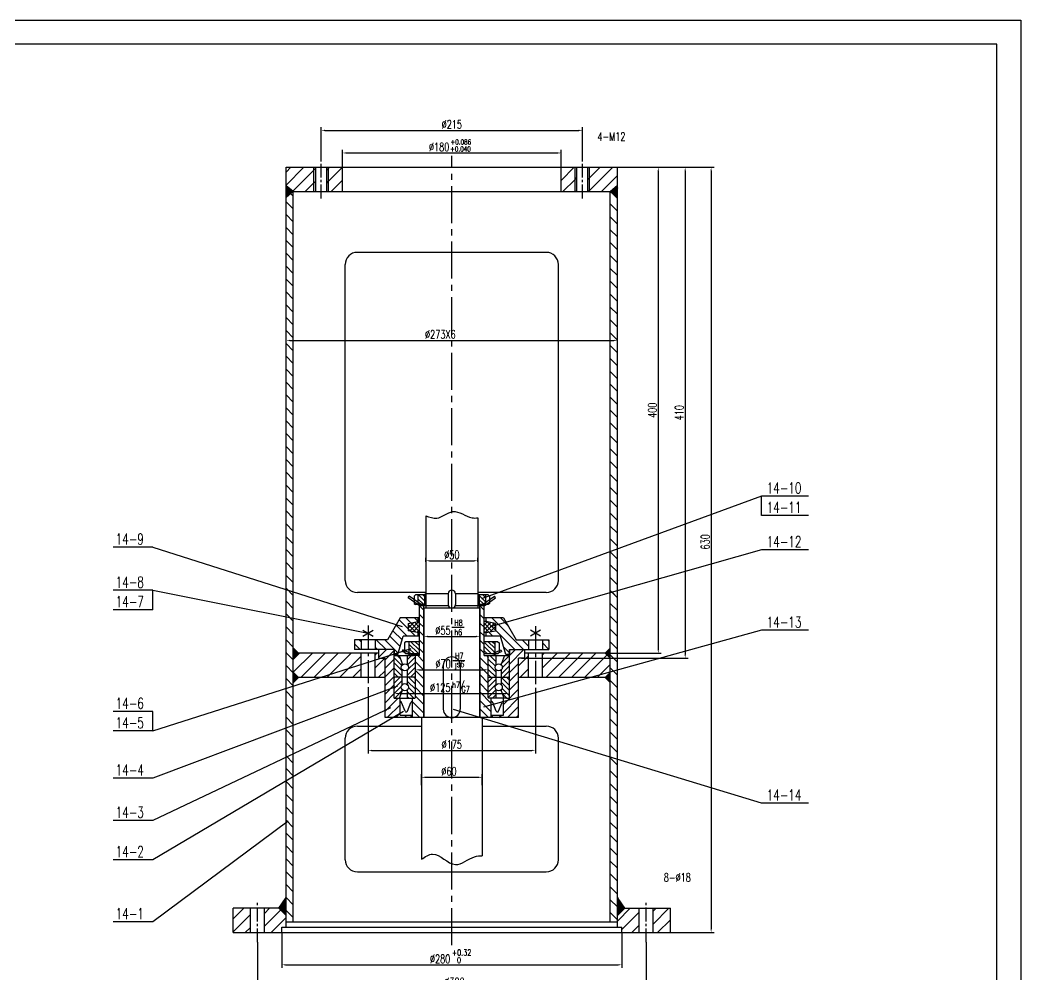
# Model space of a CAD drawing. Extents: x 946 to 3405, y -336 to 946.
# Drawn here: x 2228.6 to 2640.7, y -134.8 to 258.3 of the extents above; entities that cross this region are included whole.
import ezdxf

# ---------------------------------------------------------------- set-up
doc = ezdxf.new("R2010")
doc.units = 0
doc.header["$MEASUREMENT"] = 0
doc.linetypes.add('CENTER2', pattern=[28.575, 19.05, -3.175, 3.175, -3.175])
doc.layers.get('0').update_dxf_attribs({"linetype": 'CONTINUOUS'})
doc.layers.get('DEFPOINTS').update_dxf_attribs({"linetype": 'CONTINUOUS'})
for name, color, linetype in [('中心线', 1, 'CENTER2'), ('标注线', 3, 'CONTINUOUS'), ('粗实线', 7, 'CONTINUOUS'), ('细实线', 4, 'CONTINUOUS')]:
    doc.layers.add(name, color=color, linetype=linetype)
doc.styles.add('STYLE1', font='romans.shx', dxfattribs={"width": 0.7, "height": 3.5, "bigfont": 'hz129.shx'})
doc.dimstyles.get("Standard").update_dxf_attribs({"dimtxt": 2.5, "dimasz": 2.5, "dimexe": 1.25, "dimexo": 0.625, "dimtad": 1, "dimdec": 0, "dimlfac": 4, "dimzin": 4, "dimdsep": 46, "dimtxsty": 'STYLE1', "dimcen": 0, "dimclrd": 256, "dimclre": 256, "dimclrt": 256, "dimadec": 0, "dimazin": 0, "dimtfac": 1, "dimtdec": 0, "dimtmove": 0, "dimatfit": 3, "dimfxl": 1, "dimtolj": 1, "dimtzin": 0, "dimarcsym": 0})
pattern_1 = [(45, (113.0126, 2810.379), (-2.6516504, 2.6516504), [])]
pattern_2 = [(315, (3701.0988, 787.3875), (0.8838835, 0.8838835), [])]
pattern_3 = [(135, (411.9142, 2634.7571), (-1.767767, -1.767767), [])]
pattern_4 = [(45, (411.9142, 2634.7571), (-1.767767, 1.767767), [])]
pattern_5 = [(45, (411.9142, 2634.7571), (-1.0606602, 1.0606602), [])]
pattern_6 = [(135, (411.9142, 2634.7571), (-1.0606602, -1.0606602), [])]
pattern_7 = [(135, (411.914, 2634.757), (-2.6516504, -2.6516504), [])]

# ---------------------------------------------------------------- blocks, each defined once
blk = doc.blocks.new('*D114')
at = {"layer": 'DEFPOINTS', "color": 0}
for p in [(2336.41, -117.36), (2476.41, -117.36), (2476.41, -130.62)]:
    blk.add_point(p, dxfattribs=at)
at = {"layer": '标注线', "lineweight": -2}
for p, q in [((2336.41, -117.36), (2336.41, -131.87)), ((2476.41, -117.36), (2476.41, -131.87)), ((2337.91, -130.62), (2474.91, -130.62))]:
    blk.add_line(p, q, dxfattribs=at)
at = {"layer": '标注线'}
for points in [[(2337.91, -130.37), (2337.91, -130.87), (2336.41, -130.62)], [(2474.91, -130.37), (2474.91, -130.87), (2476.41, -130.62)]]:
    blk.add_solid(points, dxfattribs=at)
at = {"layer": '标注线', "insert": (2401.6, -128.17), "char_height": 3.5, "attachment_point": 5, "style": 'STYLE1'}
blk.add_mtext('\\A1;%%C280', dxfattribs=at)
blk = doc.blocks.new('*D115')
at = {"layer": 'DEFPOINTS', "color": 0}
for p in [(2326.41, -121.36), (2486.41, -121.36), (2486.41, -140.17)]:
    blk.add_point(p, dxfattribs=at)
at = {"layer": '标注线', "lineweight": -2}
for p, q in [((2326.41, -121.36), (2326.41, -141.42)), ((2486.41, -121.36), (2486.41, -141.42)), ((2327.91, -140.17), (2484.91, -140.17))]:
    blk.add_line(p, q, dxfattribs=at)
at = {"layer": '标注线'}
for points in [[(2327.91, -139.92), (2327.91, -140.42), (2326.41, -140.17)], [(2484.91, -139.92), (2484.91, -140.42), (2486.41, -140.17)]]:
    blk.add_solid(points, dxfattribs=at)
at = {"layer": '标注线', "insert": (2407.49, -137.72), "char_height": 3.5, "attachment_point": 5, "style": 'STYLE1'}
blk.add_mtext('\\A1;%%C320', dxfattribs=at)
blk = doc.blocks.new('*D116')
at = {"layer": 'DEFPOINTS', "color": 0}
for p in [(2418.91, -53.44), (2393.91, -56.74), (2418.91, -56.74)]:
    blk.add_point(p, dxfattribs=at)
at = {"layer": '标注线', "lineweight": -2}
for p, q in [((2393.91, -56.74), (2393.91, -52.19)), ((2395.41, -53.44), (2417.41, -53.44)), ((2418.91, -56.74), (2418.91, -52.19))]:
    blk.add_line(p, q, dxfattribs=at)
at = {"layer": '标注线'}
for points in [[(2395.41, -53.19), (2395.41, -53.69), (2393.91, -53.44)], [(2417.41, -53.19), (2417.41, -53.69), (2418.91, -53.44)]]:
    blk.add_solid(points, dxfattribs=at)
at = {"layer": '标注线', "insert": (2405.23, -50.99), "char_height": 3.5, "attachment_point": 5, "style": 'STYLE1'}
blk.add_mtext('\\A1;%%C60', dxfattribs=at)
blk = doc.blocks.new('*D117')
at = {"layer": 'DEFPOINTS', "color": 0}
for p in [(2371.91, -16.55), (2440.91, -17.21), (2440.91, -42.35)]:
    blk.add_point(p, dxfattribs=at)
at = {"layer": '标注线', "lineweight": -2}
for p, q in [((2371.91, -16.55), (2371.91, -43.6)), ((2440.91, -17.21), (2440.91, -43.6)), ((2373.41, -42.35), (2439.41, -42.35))]:
    blk.add_line(p, q, dxfattribs=at)
at = {"layer": '标注线'}
for points in [[(2373.41, -42.1), (2373.41, -42.6), (2371.91, -42.35)], [(2439.41, -42.1), (2439.41, -42.6), (2440.91, -42.35)]]:
    blk.add_solid(points, dxfattribs=at)
at = {"layer": '标注线', "insert": (2406.38, -39.9), "char_height": 3.5, "attachment_point": 5, "style": 'STYLE1'}
blk.add_mtext('\\A1;%%c175', dxfattribs=at)
blk = doc.blocks.new('*D118')
at = {"layer": 'DEFPOINTS', "color": 0}
for p in [(2430.16, -18.96), (2382.66, -20.86), (2430.16, -20.86)]:
    blk.add_point(p, dxfattribs=at)
at = {"layer": '标注线', "lineweight": -2}
for p, q in [((2382.66, -20.86), (2382.66, -17.71)), ((2384.16, -18.96), (2428.66, -18.96)), ((2430.16, -20.86), (2430.16, -17.71))]:
    blk.add_line(p, q, dxfattribs=at)
at = {"layer": '标注线'}
for points in [[(2384.16, -18.71), (2384.16, -19.21), (2382.66, -18.96)], [(2428.66, -18.71), (2428.66, -19.21), (2430.16, -18.96)]]:
    blk.add_solid(points, dxfattribs=at)
at = {"layer": '标注线', "insert": (2401.67, -16.51), "char_height": 3.5, "attachment_point": 5, "style": 'STYLE1'}
blk.add_mtext('\\A1;%%C125', dxfattribs=at)
blk = doc.blocks.new('*D119')
at = {"layer": 'DEFPOINTS', "color": 0}
for p in [(2417.91, 4.58), (2394.91, 2.72), (2417.91, 2.72)]:
    blk.add_point(p, dxfattribs=at)
at = {"layer": '标注线', "lineweight": -2}
for p, q in [((2394.91, 2.72), (2394.91, 5.83)), ((2396.41, 4.58), (2416.41, 4.58)), ((2417.91, 2.72), (2417.91, 5.83))]:
    blk.add_line(p, q, dxfattribs=at)
at = {"layer": '标注线'}
for points in [[(2396.41, 4.83), (2396.41, 4.33), (2394.91, 4.58)], [(2416.41, 4.83), (2416.41, 4.33), (2417.91, 4.58)]]:
    blk.add_solid(points, dxfattribs=at)
at = {"layer": '标注线', "insert": (2402.79, 7.03), "char_height": 3.5, "attachment_point": 5, "style": 'STYLE1'}
blk.add_mtext('\\A1;%%c55', dxfattribs=at)
blk = doc.blocks.new('*D120')
at = {"layer": 'DEFPOINTS', "color": 0}
for p in [(2391.41, -10.03), (2421.41, -9.2), (2421.41, -10.03)]:
    blk.add_point(p, dxfattribs=at)
at = {"layer": '标注线', "lineweight": -2}
for p, q in [((2391.41, -10.03), (2391.41, -7.95)), ((2421.41, -10.03), (2421.41, -7.95)), ((2392.91, -9.2), (2419.91, -9.2))]:
    blk.add_line(p, q, dxfattribs=at)
at = {"layer": '标注线'}
for points in [[(2392.91, -8.95), (2392.91, -9.45), (2391.41, -9.2)], [(2419.91, -8.95), (2419.91, -9.45), (2421.41, -9.2)]]:
    blk.add_solid(points, dxfattribs=at)
at = {"layer": '标注线', "insert": (2402.82, -6.75), "char_height": 3.5, "attachment_point": 5, "style": 'STYLE1'}
blk.add_mtext('\\A1;%%c70', dxfattribs=at)
blk = doc.blocks.new('*D121')
at = {"layer": 'DEFPOINTS', "color": 0}
for p in [(2395.71, 35.29), (2417.11, 35.7), (2417.11, 35.29)]:
    blk.add_point(p, dxfattribs=at)
at = {"layer": '标注线', "lineweight": -2}
for p, q in [((2395.71, 35.29), (2395.71, 36.95)), ((2397.21, 35.7), (2415.61, 35.7)), ((2417.11, 35.29), (2417.11, 36.95))]:
    blk.add_line(p, q, dxfattribs=at)
at = {"layer": '标注线'}
for points in [[(2397.21, 35.95), (2397.21, 35.45), (2395.71, 35.7)], [(2415.61, 35.95), (2415.61, 35.45), (2417.11, 35.7)]]:
    blk.add_solid(points, dxfattribs=at)
at = {"layer": '标注线', "insert": (2406.41, 38.15), "char_height": 3.5, "attachment_point": 5, "style": 'STYLE1'}
blk.add_mtext('\\A1;%%C50', dxfattribs=at)
blk = doc.blocks.new('*D122')
at = {"layer": 'DEFPOINTS', "color": 0}
for p in [(2451.41, 203.55), (2361.41, 197.64), (2451.41, 197.64)]:
    blk.add_point(p, dxfattribs=at)
at = {"layer": '标注线', "lineweight": -2}
for p, q in [((2361.41, 197.64), (2361.41, 204.8)), ((2362.91, 203.55), (2449.91, 203.55)), ((2451.41, 197.64), (2451.41, 204.8))]:
    blk.add_line(p, q, dxfattribs=at)
at = {"layer": '标注线'}
for points in [[(2362.91, 203.8), (2362.91, 203.3), (2361.41, 203.55)], [(2449.91, 203.8), (2449.91, 203.3), (2451.41, 203.55)]]:
    blk.add_solid(points, dxfattribs=at)
at = {"layer": '标注线', "insert": (2401.19, 206), "char_height": 3.5, "attachment_point": 5, "style": 'STYLE1'}
blk.add_mtext('\\A1;%%C180', dxfattribs=at)
blk = doc.blocks.new('*D123')
at = {"layer": 'DEFPOINTS', "color": 0}
for p in [(2460.16, 212.85), (2352.66, 199.99), (2460.16, 199.99)]:
    blk.add_point(p, dxfattribs=at)
at = {"layer": '标注线', "lineweight": -2}
for p, q in [((2352.66, 199.99), (2352.66, 214.1)), ((2354.16, 212.85), (2458.66, 212.85)), ((2460.16, 199.99), (2460.16, 214.1))]:
    blk.add_line(p, q, dxfattribs=at)
at = {"layer": '标注线'}
for points in [[(2354.16, 213.1), (2354.16, 212.6), (2352.66, 212.85)], [(2458.66, 213.1), (2458.66, 212.6), (2460.16, 212.85)]]:
    blk.add_solid(points, dxfattribs=at)
at = {"layer": '标注线', "insert": (2406.41, 215.3), "char_height": 3.5, "attachment_point": 5, "style": 'STYLE1'}
blk.add_mtext('\\A1;%%C215', dxfattribs=at)
blk = doc.blocks.new('*D124')
at = {"layer": 'DEFPOINTS', "color": 0}
for p in [(2338.16, 123.84), (2474.66, 126.41), (2474.66, 123.84)]:
    blk.add_point(p, dxfattribs=at)
at = {"layer": '标注线', "lineweight": -2}
for p, q in [((2338.16, 123.84), (2338.16, 127.66)), ((2339.66, 126.41), (2473.16, 126.41)), ((2474.66, 123.84), (2474.66, 127.66))]:
    blk.add_line(p, q, dxfattribs=at)
at = {"layer": '标注线'}
for points in [[(2339.66, 126.66), (2339.66, 126.16), (2338.16, 126.41)], [(2473.16, 126.66), (2473.16, 126.16), (2474.66, 126.41)]]:
    blk.add_solid(points, dxfattribs=at)
at = {"layer": '标注线', "insert": (2401.69, 128.86), "char_height": 3.5, "attachment_point": 5, "style": 'STYLE1'}
blk.add_mtext('\\A1;%%c273X6', dxfattribs=at)
blk = doc.blocks.new('*D125')
at = {"layer": 'DEFPOINTS', "color": 0}
for p in [(2474.66, 197.64), (2470.99, -2.36), (2491.41, -2.36)]:
    blk.add_point(p, dxfattribs=at)
at = {"layer": '标注线', "lineweight": -2}
for p, q in [((2474.66, 197.64), (2492.66, 197.64)), ((2491.41, 196.14), (2491.41, -0.86)), ((2470.99, -2.36), (2492.66, -2.36))]:
    blk.add_line(p, q, dxfattribs=at)
at = {"layer": '标注线'}
for points in [[(2491.16, 196.14), (2491.66, 196.14), (2491.41, 197.64)], [(2491.16, -0.86), (2491.66, -0.86), (2491.41, -2.36)]]:
    blk.add_solid(points, dxfattribs=at)
at = {"layer": '标注线', "insert": (2488.96, 97.64), "char_height": 3.5, "attachment_point": 5, "rotation": 90, "style": 'STYLE1'}
blk.add_mtext('\\A1;400', dxfattribs=at)
blk = doc.blocks.new('*D126')
at = {"layer": 'DEFPOINTS', "color": 0}
for p in [(2492.66, 197.64), (2435.16, -4.36), (2502.49, -4.36)]:
    blk.add_point(p, dxfattribs=at)
at = {"layer": '标注线', "lineweight": -2}
for p, q in [((2492.66, 197.64), (2503.74, 197.64)), ((2502.49, 196.14), (2502.49, -2.86)), ((2435.16, -4.36), (2503.74, -4.36))]:
    blk.add_line(p, q, dxfattribs=at)
at = {"layer": '标注线'}
for points in [[(2502.24, 196.14), (2502.74, 196.14), (2502.49, 197.64)], [(2502.24, -2.86), (2502.74, -2.86), (2502.49, -4.36)]]:
    blk.add_solid(points, dxfattribs=at)
at = {"layer": '标注线', "insert": (2500.04, 96.64), "char_height": 3.5, "attachment_point": 5, "rotation": 90, "style": 'STYLE1'}
blk.add_mtext('\\A1;410', dxfattribs=at)
blk = doc.blocks.new('*D127')
at = {"layer": 'DEFPOINTS', "color": 0}
for p in [(2503.74, 197.64), (2496.41, -117.36), (2513.17, -117.36)]:
    blk.add_point(p, dxfattribs=at)
at = {"layer": '标注线', "lineweight": -2}
for p, q in [((2503.74, 197.64), (2514.42, 197.64)), ((2513.17, 196.14), (2513.17, -115.86)), ((2496.41, -117.36), (2514.42, -117.36))]:
    blk.add_line(p, q, dxfattribs=at)
at = {"layer": '标注线'}
for points in [[(2512.92, 196.14), (2513.42, 196.14), (2513.17, 197.64)], [(2512.92, -115.86), (2513.42, -115.86), (2513.17, -117.36)]]:
    blk.add_solid(points, dxfattribs=at)
at = {"layer": '标注线', "insert": (2510.72, 43.46), "char_height": 3.5, "attachment_point": 5, "rotation": 90, "style": 'STYLE1'}
blk.add_mtext('\\A1;630', dxfattribs=at)

msp = doc.modelspace()

# ---------------------------------------------------------------- hatches: boundary and pattern name
at = {"layer": '标注线'}
h = msp.add_hatch(dxfattribs=at)
h.set_pattern_fill('ANSI31', color=256, scale=30, style=0)
h.paths.add_polyline_path([(2349.66258, 197.6367), (2338.16258, 197.6367), (2338.16258, 190.02997), (2341.16258, 187.6367), (2349.66258, 187.6367)])
h.paths.add_polyline_path([(2355.66258, 187.6367), (2361.41258, 187.6367), (2361.41258, 197.6367), (2355.66258, 197.6367)])
h.paths.add_polyline_path([(2451.41258, 187.6367), (2457.16258, 187.6367), (2457.16258, 197.6367), (2451.41258, 197.6367)])
h.paths.add_polyline_path([(2463.16258, 197.6367), (2463.16258, 187.6367), (2471.66258, 187.6367), (2474.66258, 190.34835), (2474.66258, 197.6367)])
h = msp.add_hatch(dxfattribs=at)
h.set_pattern_fill('ANSI31', color=256, scale=30, style=0)
h.paths.add_polyline_path([(2349.66258, 187.6367), (2350.41258, 187.6367), (2350.41258, 197.6367), (2349.66258, 197.6367)])
h.paths.add_polyline_path([(2355.66258, 197.6367), (2354.91258, 197.6367), (2354.91258, 187.6367), (2355.66258, 187.6367)])
h = msp.add_hatch(dxfattribs=at)
h.set_pattern_fill('ANSI31', color=256, scale=30, style=0)
h.paths.add_polyline_path([(2457.16258, 187.6367), (2457.91258, 187.6367), (2457.91258, 197.6367), (2457.16258, 197.6367)])
h.paths.add_polyline_path([(2462.41258, 187.6367), (2463.16258, 187.6367), (2463.16258, 197.6367), (2462.41258, 197.6367)])
h = msp.add_hatch(dxfattribs=at)
h.set_pattern_fill('ANSI37', color=256, scale=2, style=0)
h.paths.add_polyline_path([(2338.16258, 190.02997), (2338.16258, 187.6367), (2338.16258, 185.24343), (2341.16258, 187.6367)])
h = msp.add_hatch(dxfattribs=at)
h.set_pattern_fill('ANSI37', color=256, scale=2, style=0)
h.paths.add_polyline_path([(2474.66258, 190.34835), (2471.66258, 187.6367), (2474.66258, 184.92505), (2474.66258, 187.6367)])
h = msp.add_hatch(dxfattribs=at)
h.set_pattern_fill('ANSI31', color=256, scale=30, angle=90, style=0)
h.set_pattern_definition(pattern_7)
h.paths.add_polyline_path([(2341.16258, 187.6367), (2338.16258, 187.6367), (2338.16258, 23.87586), (2341.16258, 22.92325)])
h.paths.add_polyline_path([(2338.16258, 12.5978), (2341.16258, 11.99978), (2341.16258, 22.92325), (2338.16258, 23.87586)])
h.paths.add_polyline_path([(2341.16258, 11.99978), (2338.16258, 12.5978), (2338.16258, -2.3633), (2341.16258, -2.3633)])
h = msp.add_hatch(dxfattribs=at)
h.set_pattern_fill('ANSI31', color=256, scale=30, angle=90, style=0)
h.set_pattern_definition(pattern_7)
h.paths.add_polyline_path([(2474.66258, 187.6367), (2471.66258, 187.6367), (2471.66258, 39.51233), (2474.66258, 40.61141)])
h.paths.add_polyline_path([(2474.66258, 40.61141), (2471.66258, 39.51233), (2471.66258, 22.56669), (2474.66258, 23.41701)])
h.paths.add_polyline_path([(2474.66258, 23.41701), (2471.66258, 22.56669), (2471.66258, -2.3633), (2474.66258, -2.3633)])
h = msp.add_hatch(dxfattribs=at)
h.set_pattern_fill('ANSI31', color=256, scale=10, angle=-90, style=0)
h.set_pattern_definition([(315, (3708.0143, 893.0465), (0.8838835, 0.8838835), [])])
h.paths.add_polyline_path([(2395.16258, 21.6367), (2392.48533, 21.6367), (2392.48533, 17.6367), (2395.16258, 17.6367)])
h.paths.add_polyline_path([(2395.66258, 21.3867), (2395.22957, 21.6367), (2395.16258, 21.6367), (2395.16258, 17.6367), (2395.22957, 17.6367), (2395.66258, 17.8867)])
h.paths.add_polyline_path([(2417.66258, 21.6367), (2417.59559, 21.6367), (2417.16258, 21.3867), (2417.16258, 17.8867), (2417.59559, 17.6367), (2417.66258, 17.6367)])
h.paths.add_polyline_path([(2417.66258, 17.6367), (2420.33983, 17.6367), (2420.33983, 21.6367), (2417.66258, 21.6367)])
h = msp.add_hatch(dxfattribs=at)
h.set_pattern_fill('ANSI31', color=256, scale=30, angle=90, style=0)
h.set_pattern_definition(pattern_7)
h.paths.add_polyline_path([(2474.66258, 23.41701), (2471.66258, 22.56669), (2471.66258, -10.12983), (2474.66258, -9.29974)])
h.paths.add_polyline_path([(2474.66258, -9.29974), (2471.66258, -10.12983), (2471.66258, -45.12066), (2474.66258, -46.0347)])
h.paths.add_polyline_path([(2474.66258, -46.0347), (2471.66258, -45.12066), (2471.66258, -112.8633), (2474.66258, -112.8633)])
h = msp.add_hatch(dxfattribs=at)
h.set_pattern_fill('ANSI31', color=256, scale=20, angle=90, style=0)
h.set_pattern_definition(pattern_3)
h.paths.add_polyline_path([(2391.41258, -3.3633), (2393.16258, -3.3633), (2393.16258, 17.1367), (2394.91258, 17.1367), (2394.91258, -28.3633), (2394.91258, -28.8633), (2390.16258, -28.8633), (2390.16258, -22.16314, -0.008376172), (2390.18675, -22.16004, 0.008376172), (2390.16258, -22.16314), (2390.16258, -20.8633), (2391.16258, -20.8633, 0.414213562), (2391.41258, -20.6133)])
h = msp.add_hatch(dxfattribs=at)
h.set_pattern_fill('ANSI31', color=256, scale=20, angle=90, style=0)
h.set_pattern_definition(pattern_3)
h.paths.add_polyline_path([(2421.41258, -3.3633), (2419.66258, -3.3633), (2419.66258, 17.1367), (2417.91258, 17.1367), (2417.91258, -28.3633), (2417.91258, -28.8633), (2422.66258, -28.8633), (2422.66258, -22.16314, 0.008376172), (2422.63841, -22.16004, -0.008376172), (2422.66258, -22.16314), (2422.66258, -20.8633), (2421.66258, -20.8633, -0.414213562), (2421.41258, -20.6133)])
h = msp.add_hatch(dxfattribs=at)
h.set_pattern_fill('ANSI31', color=256, scale=20, angle=90, style=0)
h.set_pattern_definition(pattern_3)
h.paths.add_polyline_path([(2366.41258, -0.8633), (2369.03758, -0.8633), (2369.03758, 3.1367), (2366.41258, 3.1367)])
h.paths.add_polyline_path([(2379.96643, 3.1367), (2374.78758, 3.1367), (2374.78758, -0.8633), (2382.66258, -0.8633), (2382.66258, -2.8633), (2384.16258, -2.8633), (2386.41258, 4.6367), (2392.41258, 4.6367), (2392.41258, 6.1367), (2388.41258, 6.8867), (2388.41258, 9.8867), (2392.41258, 10.6367), (2392.41258, 12.1367), (2385.16258, 12.1367)])
h.paths.add_polyline_path([(2426.41258, 4.6367), (2428.66258, -2.8633), (2430.16258, -2.8633), (2430.16258, -0.8633), (2438.03758, -0.8633), (2438.03758, 3.1367), (2432.85873, 3.1367), (2427.66258, 12.1367), (2420.41258, 12.1367), (2420.41258, 10.6367), (2424.41258, 9.8867), (2424.41258, 6.8867), (2420.41258, 6.1367), (2420.41258, 4.6367)])
h.paths.add_polyline_path([(2446.41258, 3.1367), (2443.78758, 3.1367), (2443.78758, -0.8633), (2446.41258, -0.8633)])
h = msp.add_hatch(dxfattribs=at)
h.set_pattern_fill('ANSI37', color=256, scale=10, angle=90, style=0)
h.set_pattern_definition([(135, (411.9142, 2634.7571), (-0.8838835, -0.8838835), []), (225, (411.9142, 2634.7571), (0.8838835, -0.8838835), [])])
h.paths.add_polyline_path([(2388.41258, 9.8867), (2388.41258, 6.8867), (2392.41258, 6.1367), (2393.16258, 6.1367), (2393.16258, 10.6367), (2392.41258, 10.6367)])
h.paths.add_polyline_path([(2424.41258, 6.8867), (2424.41258, 9.8867), (2420.41258, 10.6367), (2419.66258, 10.6367), (2419.66258, 6.1367), (2420.41258, 6.1367)])
h = msp.add_hatch(dxfattribs=at)
h.set_pattern_fill('ANSI31', color=256, scale=10, angle=-90, style=0)
h.set_pattern_definition(pattern_2)
h.paths.add_polyline_path([(2388.76542, -2.6133), (2392.04656, -2.6133), (2392.41258, -2.40198), (2392.41258, 2.17537), (2392.04656, 2.3867), (2388.76542, 2.3867)])
h.paths.add_polyline_path([(2392.41258, -2.40198), (2392.91258, -2.1133), (2392.91258, 1.8867), (2392.41258, 2.17537)])
h = msp.add_hatch(dxfattribs=at)
h.set_pattern_fill('ANSI31', color=256, scale=10, angle=-90, style=0)
h.set_pattern_definition(pattern_2)
h.paths.add_polyline_path([(2420.41258, -2.40198), (2420.77861, -2.6133), (2424.05975, -2.6133), (2424.05975, 2.3867), (2420.77861, 2.3867), (2420.41258, 2.17537)])
h.paths.add_polyline_path([(2420.41258, 2.17537), (2419.91258, 1.8867), (2419.91258, -2.1133), (2420.41258, -2.40198)])
h = msp.add_hatch(dxfattribs=at)
h.set_pattern_fill('ANSI31', color=256, scale=30, angle=90, style=0)
h.set_pattern_definition(pattern_7)
h.paths.add_polyline_path([(2341.16258, -2.3633), (2338.16258, -2.3633), (2338.16258, -16.84887), (2341.16258, -15.8931)])
h.paths.add_polyline_path([(2341.16258, -15.8931), (2338.16258, -16.84887), (2338.16258, -33.14478), (2341.16258, -32.01626)])
h.paths.add_polyline_path([(2341.16258, -32.01626), (2338.16258, -33.14478), (2338.16258, -45.18232), (2341.16258, -43.76211)])
h.paths.add_polyline_path([(2341.16258, -43.76211), (2338.16258, -45.18232), (2338.16258, -54.9386), (2341.16258, -53.16541)])
h.paths.add_polyline_path([(2341.16258, -53.16541), (2338.16258, -54.9386), (2338.16258, -112.8633), (2341.16258, -112.8633)])
h = msp.add_hatch(dxfattribs=at)
h.set_pattern_fill('ANSI31', color=256, scale=30, style=0)
h.set_pattern_definition(pattern_1)
h.paths.add_polyline_path([(2341.16258, -2.3633), (2341.16258, -12.3633), (2369.03758, -12.3633), (2369.03758, -2.3633)])
h.paths.add_polyline_path([(2378.91258, -4.3633), (2376.41258, -4.3633), (2376.41258, -2.3633), (2374.78758, -2.3633), (2374.78758, -12.3633), (2378.91258, -12.3633)])
for points in [[(2343.27007, -2.3633), (2341.2029, -4.43047), (2341.2029, -0.29613)], [(2469.55509, -2.3633), (2471.62226, -4.43047), (2471.62226, -0.29613)], [(2341.2029, -14.43047), (2341.2029, -10.29613), (2343.27007, -12.3633)], [(2471.62226, -14.43047), (2471.62226, -10.29613), (2469.55509, -12.3633)]]:
    msp.add_hatch(color=256, dxfattribs=at).paths.add_polyline_path(points)
h = msp.add_hatch(dxfattribs=at)
h.set_pattern_fill('ANSI31', color=256, scale=20, style=0)
h.set_pattern_definition(pattern_4)
h.paths.add_polyline_path([(2378.91258, -4.3633), (2376.41258, -4.3633), (2376.41258, -0.8633), (2382.66258, -0.8633), (2382.66258, -2.8633), (2382.66258, -20.8633), (2383.91258, -20.8633), (2385.16258, -20.8633), (2385.16258, -22.16314, 0.002458739), (2385.1555, -22.16214, -0.002458739), (2385.16258, -22.16314), (2385.16258, -27.8633), (2389.66258, -27.8633), (2389.66258, -28.8633), (2378.91258, -28.8633)])
h = msp.add_hatch(dxfattribs=at)
h.set_pattern_fill('ANSI31', color=256, scale=12, angle=90, style=0)
h.set_pattern_definition(pattern_6)
h.paths.add_polyline_path([(2382.66258, -12.25994), (2385.98498, -12.25994), (2385.98498, -9.13582, -0.182675814), (2385.62138, -8.17383, -0.182675814), (2385.98498, -7.21183), (2385.98498, -6.5608), (2384.7548, -3.35174), (2382.66258, -3.35174)])
h = msp.add_hatch(dxfattribs=at)
h.set_pattern_fill('ANSI31', color=256, scale=12, style=0)
h.set_pattern_definition(pattern_5)
h.paths.add_polyline_path([(2391.41258, -3.3633), (2389.66258, -3.3633), (2389.63778, -3.35174), (2388.16658, -3.35174), (2388.16658, -7.21183, -0.182675814), (2388.53018, -8.17383, -0.182675814), (2388.16658, -9.13582), (2388.16658, -12.25994), (2391.41258, -12.25994)])
h = msp.add_hatch(dxfattribs=at)
h.set_pattern_fill('ANSI31', color=256, scale=12, angle=90, style=0)
h.set_pattern_definition(pattern_6)
h.paths.add_polyline_path([(2424.29498, -8.17383, -0.182675814), (2424.65858, -7.21183), (2424.65858, -3.3633), (2421.41258, -3.3633), (2421.41258, -12.25994), (2424.65858, -12.25994), (2424.65858, -9.13582, -0.182675814)])
h.paths.add_polyline_path([(2426.84018, -17.30804), (2426.84018, -17.95907), (2427.95351, -20.8633), (2428.91258, -20.8633), (2430.16258, -20.8633), (2430.16258, -12.25994), (2426.84018, -12.25994), (2426.84018, -15.38405, -0.182675814), (2427.20378, -16.34604, -0.182675814)])
h = msp.add_hatch(dxfattribs=at)
h.set_pattern_fill('ANSI31', color=256, scale=20, style=0)
h.set_pattern_definition(pattern_4)
h.paths.add_polyline_path([(2430.16258, -20.8633), (2428.91258, -20.8633), (2427.66258, -20.8633), (2427.66258, -22.16314, -0.002458739), (2427.66966, -22.16214, 0.002458739), (2427.66258, -22.16314), (2427.66258, -27.8633), (2423.16258, -27.8633), (2423.16258, -28.8633), (2433.91258, -28.8633), (2433.91258, -4.3633), (2436.41258, -4.3633), (2436.41258, -0.8633), (2430.16258, -0.8633), (2430.16258, -2.8633)])
h = msp.add_hatch(dxfattribs=at)
h.set_pattern_fill('ANSI31', color=256, scale=12, style=0)
h.set_pattern_definition(pattern_5)
h.paths.add_polyline_path([(2426.84018, -12.25994), (2430.16258, -12.25994), (2430.16258, -3.3633), (2428.06593, -3.3633), (2426.84018, -6.5608), (2426.84018, -7.21183, -0.182675814), (2427.20378, -8.17383, -0.182675814), (2426.84018, -9.13582)])
h = msp.add_hatch(dxfattribs=at)
h.set_pattern_fill('ANSI31', color=256, scale=30, style=0)
h.set_pattern_definition(pattern_1)
h.paths.add_polyline_path([(2438.03758, -2.3633), (2436.41258, -2.3633), (2436.41258, -4.3633), (2433.91258, -4.3633), (2433.91258, -12.3633), (2438.03758, -12.3633)])
h.paths.add_polyline_path([(2443.78758, -2.3633), (2443.78758, -12.3633), (2471.66258, -12.3633), (2471.66258, -2.3633)])
h = msp.add_hatch(dxfattribs=at)
h.set_pattern_fill('ANSI31', color=256, scale=12, style=0)
h.set_pattern_definition(pattern_5)
h.paths.add_polyline_path([(2385.98498, -12.25994), (2382.66258, -12.25994), (2382.66258, -20.8633), (2384.87165, -20.8633), (2385.98498, -17.95907), (2385.98498, -17.30804, -0.182675814), (2385.62138, -16.34604, -0.182675814), (2385.98498, -15.38405)])
h = msp.add_hatch(dxfattribs=at)
h.set_pattern_fill('ANSI31', color=256, scale=12, angle=90, style=0)
h.set_pattern_definition(pattern_6)
h.paths.add_polyline_path([(2388.53018, -16.34604, -0.182675814), (2388.16658, -17.30804), (2388.16658, -20.8633), (2390.16258, -20.8633), (2391.16258, -20.8633, 0.414213562), (2391.41258, -20.6133), (2391.41258, -12.25994), (2388.16658, -12.25994), (2388.16658, -15.38405, -0.182675814)])
h = msp.add_hatch(dxfattribs=at)
h.set_pattern_fill('ANSI31', color=256, scale=12, style=0)
h.set_pattern_definition(pattern_5)
h.paths.add_polyline_path([(2421.41258, -20.6133, 0.414213562), (2421.66258, -20.8633), (2424.65858, -20.8633), (2424.65858, -17.30804, -0.182675814), (2424.29498, -16.34604, -0.182675814), (2424.65858, -15.38405), (2424.65858, -12.25994), (2421.41258, -12.25994)])
h = msp.add_hatch(dxfattribs=at)
h.set_pattern_fill('ANSI37', color=256, scale=2, style=0)
h.paths.add_polyline_path([(2338.16258, -102.90968), (2335.16258, -107.3633), (2338.16258, -110.3633)])
h = msp.add_hatch(dxfattribs=at)
h.set_pattern_fill('ANSI37', color=256, scale=2, style=0)
h.paths.add_polyline_path([(2474.66258, -102.8633), (2474.66258, -110.3633), (2477.66258, -107.3633)])
h = msp.add_hatch(dxfattribs=at)
h.set_pattern_fill('ANSI31', color=256, scale=30, style=0)
h.set_pattern_definition([(45, (411.914, 2634.757), (-2.6516504, 2.6516504), [])])
h.paths.add_polyline_path([(2316.41258, -117.3633), (2323.53758, -117.3633), (2323.53758, -107.3633), (2316.41258, -107.3633)])
h.paths.add_polyline_path([(2329.28758, -107.3633), (2329.28758, -117.3633), (2336.41258, -117.3633), (2336.41258, -115.1133), (2338.16258, -115.1133), (2338.16258, -107.3633)])
h.paths.add_polyline_path([(2476.41258, -115.1133), (2476.41258, -117.3633), (2483.53758, -117.3633), (2483.53758, -107.3633), (2474.66258, -107.3633), (2474.66258, -115.1133)])
h.paths.add_polyline_path([(2489.28758, -117.3633), (2496.41258, -117.3633), (2496.41258, -107.3633), (2489.28758, -107.3633)])

# ---------------------------------------------------------------- linework, layer by layer
at = {"linetype": 'Continuous'}
for p, q in [((2630.73289, 248.26647), (1824.73289, 248.26649)), ((2630.73288, -325.73353), (2630.73289, 248.26647)), ((2387.41258, 2.3867), (2386.91258, 1.8867)), ((2386.91258, 1.8867), (2386.91258, -2.1133)), ((2393.16258, 2.3867), (2387.41258, 2.3867)), ((2388.76542, 2.3867), (2388.76542, -2.6133)), ((2425.41258, 2.3867), (2419.66258, 2.3867)), ((2424.05975, 2.3867), (2424.05975, -2.6133)), ((2425.41258, 2.3867), (2425.91258, 1.8867)), ((2425.91258, 1.8867), (2425.91258, -2.1133)), ((2386.91258, -2.1133), (2387.41258, -2.6133)), ((2393.16258, -2.6133), (2387.41258, -2.6133)), ((2425.41258, -2.6133), (2419.66258, -2.6133)), ((2425.91258, -2.1133), (2425.41258, -2.6133))]:
    msp.add_line(p, q, dxfattribs=at)
for p, q in [((2341.16258, 187.6367), (2338.16258, 190.02997)), ((2471.66258, 187.6367), (2474.66258, 190.34835)), ((2341.16258, 187.6367), (2338.16258, 185.24343)), ((2471.66258, 187.6367), (2474.66258, 184.92505)), ((2391.41258, 21.6367), (2390.91258, 21.1367)), ((2390.91258, 21.1367), (2390.91258, 18.1367)), ((2395.66258, 21.6367), (2391.41258, 21.6367)), ((2392.48533, 21.6367), (2392.48533, 17.6367)), ((2395.66258, 22.1367), (2395.66258, 17.6367)), ((2417.16258, 22.1367), (2417.16258, 17.6367)), ((2421.41258, 21.6367), (2417.16258, 21.6367)), ((2420.33983, 21.6367), (2420.33983, 17.6367)), ((2421.41258, 21.6367), (2421.91258, 21.1367)), ((2421.41258, 21.6367), (2421.91258, 21.1367)), ((2421.91258, 21.1367), (2421.91258, 18.1367)), ((2421.91258, 21.1367), (2421.91258, 18.1367)), ((2390.91258, 18.1367), (2391.41258, 17.6367)), ((2395.71258, 17.6367), (2391.41258, 17.6367)), ((2393.16258, -3.3633), (2393.16258, 17.1367)), ((2404.99837, 17.1367), (2393.16258, 17.1367)), ((2394.91258, -28.3633), (2394.91258, 17.1367)), ((2419.66258, 17.1367), (2407.82679, 17.1367)), ((2421.41258, 17.6367), (2417.11258, 17.6367)), ((2417.91258, -28.3633), (2417.91258, 17.1367)), ((2419.66258, -3.3633), (2419.66258, 17.1367)), ((2421.91258, 18.1367), (2421.41258, 17.6367)), ((2421.91258, 18.1367), (2421.41258, 17.6367)), ((2385.16258, 12.1367), (2379.96643, 3.1367)), ((2393.16258, 12.1367), (2385.16258, 12.1367)), ((2388.41258, 9.8867), (2392.41258, 10.6367)), ((2388.41258, 9.8867), (2388.41258, 6.8867)), ((2392.41258, 12.1367), (2392.41258, 10.6367)), ((2393.16258, 10.6367), (2392.41258, 10.6367)), ((2427.66258, 12.1367), (2419.66258, 12.1367)), ((2420.41258, 10.6367), (2419.66258, 10.6367)), ((2420.41258, 12.1367), (2420.41258, 10.6367)), ((2424.41258, 9.8867), (2420.41258, 10.6367)), ((2424.41258, 9.8867), (2424.41258, 6.8867)), ((2427.66258, 12.1367), (2432.85873, 3.1367)), ((2384.16258, -2.8633), (2386.41258, 4.6367)), ((2393.16258, 4.6367), (2386.41258, 4.6367)), ((2392.41258, 6.1367), (2388.41258, 6.8867)), ((2392.41258, 6.1367), (2392.41258, 4.6367)), ((2393.16258, 6.1367), (2392.41258, 6.1367)), ((2420.41258, 6.1367), (2419.66258, 6.1367)), ((2426.41258, 4.6367), (2419.66258, 4.6367)), ((2420.41258, 6.1367), (2424.41258, 6.8867)), ((2420.41258, 6.1367), (2420.41258, 4.6367)), ((2428.66258, -2.8633), (2426.41258, 4.6367)), ((2379.96643, 3.1367), (2366.41258, 3.1367)), ((2366.41258, 3.1367), (2366.41258, -0.8633)), ((2369.03758, 3.1367), (2369.03758, -0.8633)), ((2374.78758, 3.1367), (2374.78758, -0.8633)), ((2432.85873, 3.1367), (2446.41258, 3.1367)), ((2438.03758, 3.1367), (2438.03758, -0.8633)), ((2443.78758, 3.1367), (2443.78758, -0.8633)), ((2446.41258, 3.1367), (2446.41258, -0.8633)), ((2382.66258, -0.8633), (2366.41258, -0.8633)), ((2376.41258, -4.3633), (2376.41258, -0.8633)), ((2382.66258, -20.8633), (2382.66258, -0.8633)), ((2382.66258, -0.8633), (2382.66258, -2.8633)), ((2384.16258, -2.8633), (2382.66258, -2.8633)), ((2384.7548, -3.35174), (2385.98498, -6.5608)), ((2386.22954, -0.93492), (2385.91258, -1.61465)), ((2389.66258, -3.3633), (2385.91258, -1.61465)), ((2389.82885, -2.6133), (2386.22954, -0.93492)), ((2388.16658, -7.21183), (2388.16658, -3.35174)), ((2389.66258, -2.6133), (2393.16258, -2.6133)), ((2393.16258, -3.3633), (2389.66258, -3.3633)), ((2392.54556, -2.6133), (2389.82885, -2.6133)), ((2391.41258, -20.6133), (2391.41258, -3.3633)), ((2393.16258, -3.3633), (2391.41258, -3.3633)), ((2423.16258, -2.6133), (2419.66258, -2.6133)), ((2419.66258, -3.3633), (2421.41258, -3.3633)), ((2421.41258, -20.6133), (2421.41258, -3.3633)), ((2421.41258, -3.3633), (2430.16258, -3.3633)), ((2422.99631, -2.6133), (2426.59562, -0.93492)), ((2423.16258, -3.3633), (2426.91258, -1.61465)), ((2424.65858, -7.21183), (2424.65858, -3.35174)), ((2426.59562, -0.93492), (2426.91258, -1.61465)), ((2428.07037, -3.35174), (2426.84018, -6.5608)), ((2430.16258, -2.8633), (2428.66258, -2.8633)), ((2430.16258, -20.8633), (2430.16258, -0.8633)), ((2430.16258, -0.8633), (2446.41258, -0.8633)), ((2430.16258, -0.8633), (2430.16258, -2.8633)), ((2436.41258, -4.3633), (2436.41258, -0.8633)), ((2376.41258, -4.3633), (2378.91258, -4.3633)), ((2378.91258, -28.8633), (2378.91258, -4.3633)), ((2385.98498, -7.21183), (2385.98498, -6.5608)), ((2426.84018, -7.21183), (2426.84018, -6.5608)), ((2433.91258, -28.8633), (2433.91258, -4.3633)), ((2436.41258, -4.3633), (2433.91258, -4.3633)), ((2391.41258, -12.25994), (2382.66258, -12.25994)), ((2385.98498, -15.38405), (2385.98498, -9.13582)), ((2388.16658, -15.38405), (2388.16658, -9.13582)), ((2421.41258, -12.25994), (2430.16258, -12.25994)), ((2424.65858, -15.38405), (2424.65858, -9.13582)), ((2426.84018, -15.38405), (2426.84018, -9.13582)), ((2384.87165, -20.8633), (2385.98498, -17.95907)), ((2385.98498, -17.95907), (2385.98498, -17.30804)), ((2388.16658, -20.8633), (2388.16658, -17.30804)), ((2424.65858, -20.80454), (2424.65858, -17.30804)), ((2426.84018, -17.95907), (2426.84018, -17.30804)), ((2427.93098, -20.80454), (2426.84018, -17.95907)), ((2382.66258, -20.8633), (2390.16258, -20.8633)), ((2385.16258, -27.8633), (2385.16258, -20.8633)), ((2387.19891, -26.24475), (2385.73527, -22.61769)), ((2388.12625, -26.24475), (2389.58989, -22.61769)), ((2390.16258, -20.8633), (2391.16258, -20.8633)), ((2390.16258, -28.8633), (2390.16258, -20.8633)), ((2428.91258, -20.8633), (2421.66258, -20.8633)), ((2422.66258, -28.8633), (2422.66258, -20.8633)), ((2424.69891, -26.24475), (2423.23527, -22.61769)), ((2425.62625, -26.24475), (2427.08989, -22.61769)), ((2427.66258, -27.8633), (2427.66258, -20.8633)), ((2428.91258, -20.8633), (2430.16258, -20.8633)), ((2385.16258, -27.8633), (2390.16258, -27.8633)), ((2389.66258, -28.8633), (2389.66258, -27.8633)), ((2422.66258, -27.8633), (2427.66258, -27.8633)), ((2423.16258, -28.8633), (2423.16258, -27.8633)), ((2433.91258, -28.8633), (2378.91258, -28.8633)), ((2422.66258, -28.8633), (2390.16258, -28.8633)), ((2335.16258, -107.3633), (2338.16258, -102.90968)), ((2477.66258, -107.3633), (2474.66258, -102.8633)), ((2338.16258, -110.3633), (2335.16258, -107.3633)), ((2474.66258, -110.3633), (2477.66258, -107.3633))]:
    msp.add_line(p, q)
for centre in [(2387.07578, -8.17383), (2425.74938, -8.17383), (2387.07578, -16.34604), (2425.74938, -16.34604)]:
    msp.add_circle(centre, 1.4544)
for centre, radius, start, end in [((2385.05812, -22.88279), 0.7272, 21.3798961, 82.2001795), ((2390.26704, -22.88279), 0.7272, 97.7998205, 158.6201039), ((2391.16258, -20.6133), 0.25, 270, 0), ((2421.66258, -20.6133), 0.25, 180, 270), ((2422.55812, -22.88279), 0.7272, 21.3798961, 82.2001795), ((2427.76704, -22.88279), 0.7272, 97.7998205, 158.6201039), ((2387.66258, -26.05764), 0.5, 201.9757191, 338.0242812), ((2425.16258, -26.05764), 0.5, 201.9757188, 338.0242809)]:
    msp.add_arc(centre, radius, start, end)
at = {"layer": '中心线', "ltscale": 0.8}
msp.add_line((2406.41258, -122.49519), (2406.41258, 202.41444), dxfattribs=at)
at = {"layer": '中心线', "ltscale": 0.3}
for p, q in [((2352.66258, 184.83316), (2352.66258, 199.98811)), ((2460.16258, 184.83316), (2460.16258, 199.98811)), ((2326.41258, -121.36277), (2326.41258, -104.80782)), ((2486.41258, -121.36277), (2486.41258, -104.80782))]:
    msp.add_line(p, q, dxfattribs=at)
at = {"layer": '中心线', "ltscale": 0.5}
for p, q in [((2371.91258, 9.07013), (2371.91258, -16.5519)), ((2440.91258, 8.75183), (2440.91258, -17.20511))]:
    msp.add_line(p, q, dxfattribs=at)
at = {"layer": '标注线'}
for p, q in [((2349.66258, 187.6367), (2349.66258, 197.6367)), ((2355.66258, 187.6367), (2355.66258, 197.6367)), ((2457.16258, 187.6367), (2457.16258, 197.6367)), ((2463.16258, 187.6367), (2463.16258, 197.6367)), ((2533.93917, 62.32782), (2418.61088, 20.07645)), ((2553.29114, 62.32782), (2533.93917, 62.32782)), ((2533.93917, 54.32782), (2533.93917, 62.32782)), ((2553.29114, 54.32782), (2533.93917, 54.32782)), ((2283.27631, 41.30443), (2266.92435, 41.30443)), ((2283.27631, 41.30443), (2385.99563, 8.68697)), ((2533.93917, 40.21844), (2422.16743, 8.53772)), ((2553.29114, 40.21844), (2533.93917, 40.21844)), ((2283.27631, 23.53869), (2266.92435, 23.53869)), ((2283.27631, 15.53869), (2283.27631, 23.53869)), ((2283.27631, 23.53869), (2371.91258, 5.87015)), ((2395.16258, 21.6367), (2395.16258, 17.6367)), ((2417.66258, 21.6367), (2417.66258, 17.6367)), ((2283.27631, 15.53869), (2266.92435, 15.53869)), ((2406.45539, 8.35592), (2411.45303, 8.35592)), ((2369.83905, 7.06731), (2373.98611, 4.673)), ((2369.83905, 4.673), (2373.98611, 7.06731)), ((2533.93917, 7.10184), (2419.4426, -24.57888)), ((2442.98611, 4.673), (2438.83905, 7.06731)), ((2442.98611, 7.06731), (2438.83905, 4.673)), ((2553.29114, 7.10184), (2533.93917, 7.10184)), ((2283.27631, -34.33508), (2389.66619, -0.44034)), ((2406.76856, -5.3294), (2411.7662, -5.3294)), ((2384.10958, -15.8607), (2283.27631, -53.79158)), ((2283.27631, -26.33508), (2266.92435, -26.33508)), ((2381.19287, -24.81157), (2283.27631, -71.16575)), ((2283.27631, -34.33508), (2283.27631, -26.33508)), ((2386.496, -26.37048), (2283.27631, -87.37987)), ((2533.93917, -64.09514), (2407.16238, -25.46869)), ((2283.27631, -34.33508), (2266.92435, -34.33508)), ((2283.27631, -53.79158), (2266.92435, -53.79158)), ((2553.29114, -64.09514), (2533.93917, -64.09514)), ((2283.27631, -71.16575), (2266.92435, -71.16575)), ((2339.08051, -71.43784), (2283.27631, -112.88419)), ((2283.27631, -87.37987), (2266.92435, -87.37987)), ((2283.27631, -112.88419), (2266.92435, -112.88419))]:
    msp.add_line(p, q, dxfattribs=at)
for points in [[(2460.16258, 197.6367, 0, 0.4, 0), (2460.73777, 198.69736, 0, 0, 0), (2466.09143, 207.63879, 0, 0, 0), (2479.89248, 207.63879, 0, 0, 0)], [(2486.41258, -107.3633, 0, 0.4, 0), (2486.98777, -106.30264, 0, 0, 0), (2492.34143, -97.36121, 0, 0, 0), (2506.14248, -97.36121, 0, 0, 0)]]:
    msp.add_lwpolyline(points, format="xyseb", dxfattribs=at)
for points, knots in [([(2395.71258, 54.25358), (2397.25126, 53.64387), (2401.13474, 52.10505), (2407.14471, 58.1218), (2412.82795, 53.30835), (2416.31296, 53.25748), (2417.11258, 53.34473)], [0, 0, 0, 0, 4.677489821, 11.805479595, 20.029752773, 22.467763535, 22.467763535, 22.467763535, 22.467763535]), ([(2393.91258, -87.19406), (2395.43859, -86.1326), (2400.0758, -82.90705), (2407.32003, -92.59505), (2414.08478, -86.04993), (2417.86526, -85.67028), (2418.91258, -85.73628)], [0, 0, 0, 0, 5.06407365, 15.388600003, 23.95904436, 27.202856278, 27.202856278, 27.202856278, 27.202856278])]:
    msp.add_open_spline(points, degree=3, knots=knots, dxfattribs=at)
at = {"layer": '粗实线'}
for p, q in [((2338.16258, 197.6367), (2474.66258, 197.6367)), ((2338.16258, 187.6367), (2338.16258, 197.6367)), ((2350.41258, 187.6367), (2350.41258, 197.6367)), ((2354.91258, 187.6367), (2354.91258, 197.6367)), ((2361.41258, 187.6367), (2361.41258, 197.6367)), ((2451.41258, 187.6367), (2451.41258, 197.6367)), ((2457.91258, 187.6367), (2457.91258, 197.6367)), ((2462.41258, 187.6367), (2462.41258, 197.6367)), ((2474.66258, 187.6367), (2474.66258, 197.6367)), ((2338.16258, -115.1133), (2338.16258, 187.6367)), ((2341.16258, -112.8633), (2341.16258, 187.6367)), ((2341.16258, 187.6367), (2471.66258, 187.6367)), ((2471.66258, -112.8633), (2471.66258, 187.6367)), ((2474.66258, -115.1133), (2474.66258, 187.6367)), ((2445.28758, 162.6367), (2367.53758, 162.6367)), ((2362.53758, 27.6367), (2362.53758, 157.6367)), ((2450.28758, 27.6367), (2450.28758, 157.6367)), ((2395.71258, 54.25358), (2395.71258, 22.1367)), ((2417.11258, 53.34473), (2417.11258, 22.1367)), ((2395.71258, 22.6367), (2367.53758, 22.6367)), ((2388.41258, 20.44259), (2388.84276, 21.05695)), ((2393.72739, 17.6367), (2388.84276, 21.05695)), ((2395.66258, 22.1367), (2395.16258, 21.6367)), ((2395.16258, 21.6367), (2395.16258, 17.6367)), ((2404.91258, 22.1367), (2395.66258, 22.1367)), ((2404.91258, 22.1367), (2404.91258, 17.6367)), ((2407.91258, 22.1367), (2407.91258, 17.6367)), ((2417.16258, 22.1367), (2407.91258, 22.1367)), ((2445.28758, 22.6367), (2417.11258, 22.6367)), ((2417.16258, 22.1367), (2417.66258, 21.6367)), ((2417.66258, 21.6367), (2417.66258, 17.6367)), ((2419.09777, 17.6367), (2423.9824, 21.05695)), ((2424.41258, 20.44259), (2423.9824, 21.05695)), ((2393.16258, 17.1166), (2388.41258, 20.44259)), ((2395.71258, 17.6367), (2395.71258, 16.1367)), ((2417.11258, 17.6367), (2417.11258, 16.1367)), ((2419.66258, 17.1166), (2424.41258, 20.44259)), ((2417.91258, 16.1367), (2394.91258, 16.1367)), ((2394.91258, 16.1367), (2394.91258, -28.8633)), ((2417.91258, 16.1367), (2417.91258, -28.8633)), ((2376.41258, -2.3633), (2341.16258, -2.3633)), ((2341.2029, -0.29613), (2343.27007, -2.3633)), ((2341.2029, -4.43047), (2343.27007, -2.3633)), ((2369.03758, -12.3633), (2369.03758, -2.3633)), ((2374.78758, -12.3633), (2374.78758, -2.3633)), ((2376.41258, -4.3633), (2376.41258, -2.3633)), ((2382.66258, -3.35174), (2390.66178, -3.35174)), ((2471.66258, -2.3633), (2436.41258, -2.3633)), ((2436.41258, -4.3633), (2436.41258, -2.3633)), ((2438.03758, -12.3633), (2438.03758, -2.3633)), ((2443.78758, -12.3633), (2443.78758, -2.3633)), ((2471.62226, -0.29613), (2469.55509, -2.3633)), ((2471.62226, -4.43047), (2469.55509, -2.3633)), ((2378.91258, -12.3633), (2378.91258, -4.3633)), ((2402.91258, -7.3633), (2402.91258, -25.3633)), ((2409.91258, -7.3633), (2409.91258, -25.3633)), ((2433.91258, -12.3633), (2433.91258, -4.3633)), ((2341.2029, -10.29613), (2343.27007, -12.3633)), ((2471.62226, -10.29613), (2469.55509, -12.3633)), ((2378.91258, -12.3633), (2341.16258, -12.3633)), ((2341.2029, -14.43047), (2343.27007, -12.3633)), ((2471.66258, -12.3633), (2433.91258, -12.3633)), ((2471.62226, -14.43047), (2469.55509, -12.3633)), ((2367.53758, -32.3633), (2393.91258, -32.3633)), ((2418.91258, -28.8633), (2393.91258, -28.8633)), ((2393.91258, -28.8633), (2393.91258, -87.19406)), ((2418.91258, -28.8633), (2418.91258, -85.73628)), ((2418.91258, -32.3633), (2445.28758, -32.3633)), ((2362.53758, -87.3633), (2362.53758, -37.3633)), ((2450.28758, -87.3633), (2450.28758, -37.3633)), ((2367.53758, -92.3633), (2445.28758, -92.3633)), ((2316.41258, -117.3633), (2316.41258, -107.3633)), ((2335.16258, -107.3633), (2316.41258, -107.3633)), ((2323.53758, -117.3633), (2323.53758, -107.3633)), ((2329.28758, -117.3633), (2329.28758, -107.3633)), ((2477.66258, -107.3633), (2496.41258, -107.3633)), ((2483.53758, -117.3633), (2483.53758, -107.3633)), ((2489.28758, -117.3633), (2489.28758, -107.3633)), ((2496.41258, -117.3633), (2496.41258, -107.3633)), ((2336.41258, -115.1133), (2476.41258, -115.1133)), ((2336.41258, -117.3633), (2336.41258, -115.1133)), ((2338.16258, -112.8633), (2474.66258, -112.8633)), ((2476.41258, -117.3633), (2476.41258, -115.1133)), ((2316.41258, -117.3633), (2496.41258, -117.3633))]:
    msp.add_line(p, q, dxfattribs=at)
for centre, radius, start, end in [((2367.53758, 157.6367), 5, 90, 180), ((2445.28758, 157.6367), 5, 0, 90), ((2367.53758, 27.6367), 5, 180, 270), ((2445.28758, 27.6367), 5, 270, 0), ((2406.41258, 22.1367), 1.5, 0, 180), ((2406.41258, 17.6367), 1.5, 180, 0), ((2406.41258, -7.3633), 3.5, 0, 180), ((2406.41258, -25.3633), 3.5, 180, 0), ((2367.53758, -37.3633), 5, 90, 180), ((2445.28758, -37.3633), 5, 0, 90), ((2367.53758, -87.3633), 5, 180, 270), ((2445.28758, -87.3633), 5, 270, 0)]:
    msp.add_arc(centre, radius, start, end, dxfattribs=at)
at = {"layer": '细实线', "linetype": 'ByBlock'}
msp.add_line((1799.73289, 258.26647), (2640.73289, 258.26647), dxfattribs=at)
at = {"layer": '细实线'}
msp.add_line((2640.73289, 258.26647), (2640.73289, -335.73353), dxfattribs=at)

# ---------------------------------------------------------------- texts
at = {"layer": '标注线', "style": 'STYLE1', "width": 0.7}
for s, height, p in [('4-M12', 3.5, (2466.34017, 208.52521)), ('+0.040', 2, (2405.73783, 204.18877)), ('+0.086', 2, (2405.88031, 207.07483)), ('14-10', 4.5, (2536.05267, 63.40118)), ('14-11', 4.5, (2536.05267, 55.40118)), ('14-9', 4.5, (2268.03784, 42.37779)), ('14-12', 4.5, (2536.05267, 41.2918)), ('14-8', 4.5, (2268.03784, 24.61204)), ('14-7', 4.5, (2268.03784, 16.61204)), ('14-13', 4.5, (2536.05267, 8.1752)), ('H8', 2.5, (2407.43541, 8.91813)), ('h6', 2.5, (2407.43541, 5.00803)), ('H7', 2.5, (2407.74858, -4.7672)), ('js6', 2.5, (2407.62771, -8.07201)), ('h7/', 2.5, (2406.54129, -16.60323)), ('G7', 2.5, (2410.39876, -18.4662)), ('14-6', 4.5, (2268.03784, -25.26173)), ('14-5', 4.5, (2268.03784, -33.26173)), ('14-4', 4.5, (2268.03784, -52.71823)), ('14-14', 4.5, (2536.05267, -63.02179)), ('14-3', 4.5, (2268.03784, -70.09239)), ('14-2', 4.5, (2268.03784, -86.30651)), ('8-%%C18', 3.5, (2493.67461, -96.39147)), ('14-1', 4.5, (2268.03784, -111.81084)), ('+0.32', 2.5, (2406.42825, -126.82794)), ('0', 2.5, (2408.5061, -129.93227))]:
    msp.add_text(s, height=height, dxfattribs=at).set_placement(p)

# ---------------------------------------------------------------- dimensions: what is measured, and where the dimension line sits
at = {"layer": '标注线'}
for base, p1, p2, text, picture, middle in [((2460.16258, 212.85173), (2352.66258, 199.98811), (2460.16258, 199.98811), '%%C215', '*D123', (2406.41258, 215.30173)), ((2417.11258, 35.69864), (2395.71258, 35.28631), (2417.11258, 35.28631), '%%C50', '*D121', (2406.41258, 38.14864))]:
    dim = msp.add_linear_dim(base=base, p1=p1, p2=p2, text=text, dimstyle='Standard', override={"dimtxt": 3.5, "dimasz": 1.5, "dimexe": 1.25, "dimexo": 0, "dimgap": 0.7, "dimtad": 1, "dimtih": 0, "dimtoh": 0, "dimdec": 2, "dimzin": 8, "dimtxsty": 'STYLE1', "dimcen": 1.5, "dimtp": 0.5, "dimtm": 0.1, "dimtfac": 0.7, "dimtdec": 2, "dimtofl": 1, "dimatfit": 2}, dxfattribs=at)
    dim.commit()
    dim.dimension.update_dxf_attribs({"geometry": picture, "text_midpoint": middle})
for base, p1, p2, text, picture, middle in [((2451.41258, 203.54632), (2361.41258, 197.6367), (2451.41258, 197.6367), '%%C180', '*D122', (2401.18677, 203.54632)), ((2474.66258, 126.41344), (2338.16258, 123.84169), (2474.66258, 123.84169), '%%c273X6', '*D124', (2401.68882, 126.41344)), ((2417.91258, 4.58486), (2394.91258, 2.71929), (2417.91258, 2.71929), '%%c55', '*D119', (2402.78515, 4.58486)), ((2421.41258, -9.20319), (2391.41258, -10.0334), (2421.41258, -10.0334), '%%c70', '*D120', (2402.81737, -9.20319)), ((2430.16258, -18.95505), (2382.66258, -20.8633), (2430.16258, -20.8633), '%%C125', '*D118', (2401.67144, -18.95505)), ((2440.91258, -42.34943), (2371.91258, -16.5519), (2440.91258, -17.20511), '%%c175', '*D117', (2406.38413, -42.34943)), ((2418.91258, -53.44095), (2393.91258, -56.7424), (2418.91258, -56.7424), '%%C60', '*D116', (2405.23083, -53.44095)), ((2476.41258, -130.61956), (2336.41258, -117.3633), (2476.41258, -117.3633), '%%C280', '*D114', (2401.59712, -130.61956)), ((2486.41258, -140.1657), (2326.41258, -121.36277), (2486.41258, -121.36277), '%%C320', '*D115', (2407.49409, -140.1657))]:
    dim = msp.add_linear_dim(base=base, p1=p1, p2=p2, text=text, dimstyle='Standard', override={"dimtxt": 3.5, "dimasz": 1.5, "dimexe": 1.25, "dimexo": 0, "dimgap": 0.7, "dimtad": 1, "dimtih": 0, "dimtoh": 0, "dimdec": 2, "dimzin": 8, "dimtxsty": 'STYLE1', "dimcen": 1.5, "dimtp": 0.5, "dimtm": 0.1, "dimtfac": 0.7, "dimtdec": 2, "dimtofl": 1, "dimatfit": 2}, dxfattribs=at)
    dim.commit()
    dim.dimension.update_dxf_attribs({"geometry": picture, "text_midpoint": middle, "dimtype": 160})
for base, p1, p2, text, picture, middle in [((2502.48809, -4.3633), (2492.65938, 197.6367), (2435.16258, -4.3633), '410', '*D126', (2500.03809, 96.6367)), ((2491.40938, -2.3633), (2474.66258, 197.6367), (2470.98881, -2.3633), '400', '*D125', (2488.95938, 97.6367))]:
    dim = msp.add_linear_dim(base=base, p1=p1, p2=p2, angle=90, text=text, dimstyle='Standard', override={"dimtxt": 3.5, "dimasz": 1.5, "dimexe": 1.25, "dimexo": 0, "dimgap": 0.7, "dimtad": 1, "dimtih": 0, "dimtoh": 0, "dimdec": 2, "dimzin": 8, "dimtxsty": 'STYLE1', "dimcen": 1.5, "dimtp": 0.5, "dimtm": 0.1, "dimtfac": 0.7, "dimtdec": 2, "dimtofl": 1, "dimatfit": 2}, dxfattribs=at)
    dim.commit()
    dim.dimension.update_dxf_attribs({"geometry": picture, "text_midpoint": middle})
dim = msp.add_linear_dim(base=(2513.16792, -117.3633), p1=(2503.73809, 197.6367), p2=(2496.41258, -117.3633), angle=90, text='630', dimstyle='Standard', override={"dimtxt": 3.5, "dimasz": 1.5, "dimexe": 1.25, "dimexo": 0, "dimgap": 0.7, "dimtad": 1, "dimtih": 0, "dimtoh": 0, "dimdec": 2, "dimzin": 8, "dimtxsty": 'STYLE1', "dimcen": 1.5, "dimtp": 0.5, "dimtm": 0.1, "dimtfac": 0.7, "dimtdec": 2, "dimtofl": 1, "dimatfit": 2}, dxfattribs=at)
dim.commit()
dim.dimension.update_dxf_attribs({"geometry": '*D127', "text_midpoint": (2513.16792, 43.46052), "dimtype": 160})

doc.saveas('drawing.dxf')
